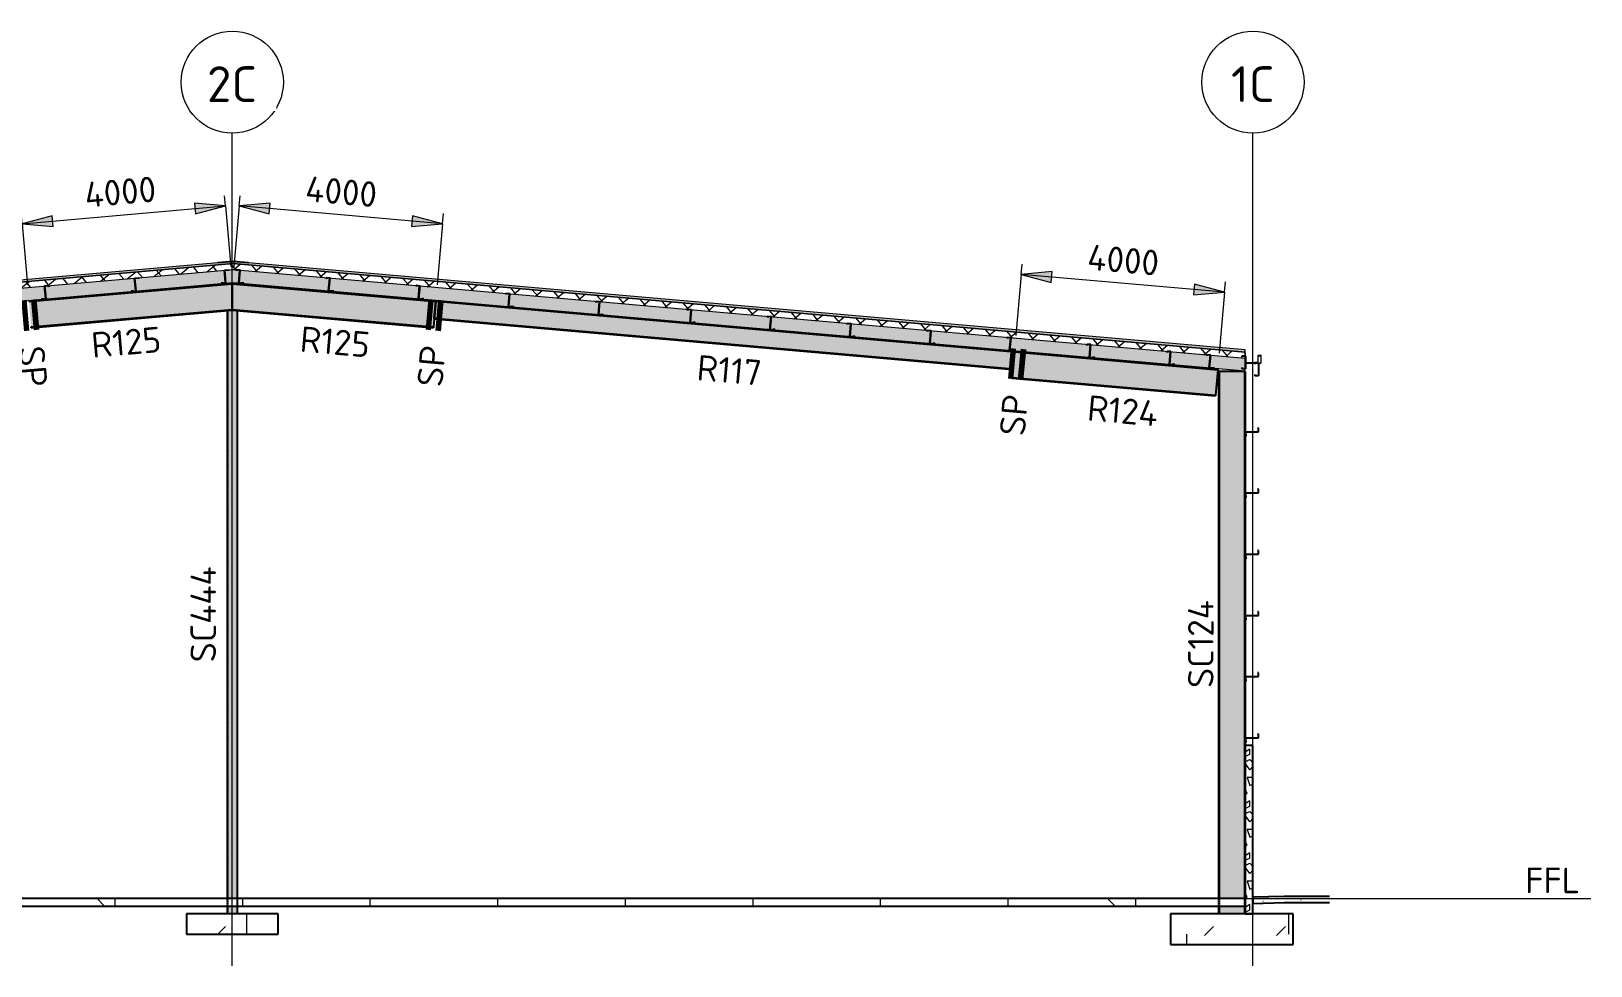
# Model space of a CAD drawing. Header units: millimetres. Extents: x 632 to 561478, y -3890 to 22200.
# Drawn here: x 234162 to 264723, y 3882 to 22200 of the extents above; entities that cross this region are included whole.
import ezdxf

# ---------------------------------------------------------------- set-up
doc = ezdxf.new("R2010")
doc.units = ezdxf.units.MM
doc.linetypes.add('Hidden Half', pattern=[3, 2, -1])
for name, color, linetype, lineweight in [('A-010-D_DIM', 211, 'Continuous', 13), ('A-010-D_DIM-200', 211, 'Continuous', 13), ('A-010-M_LINE', 90, 'Continuous', 13), ('A-200-M_WALL_EXT', 113, 'Continuous', 13), ('A-200-M_WALL_PAT', 111, 'Continuous', 13), ('A-230-H-FLOOR', 190, 'Continuous', 13), ('A-230-M_FLOOR', 192, 'Continuous', 13), ('A-270-M_ROOF', 132, 'Continuous', 13), ('S-160-M_FOUND', 171, 'Continuous', 13), ('S-160-MH_FOUND', 171, 'Hidden Half', 13), ('S-280-A_COLUMN', 171, 'Continuous', 18), ('S-280-A_STRUCT_FRAME', 2, 'Continuous', 18), ('S-280-M_COLUMN', 52, 'Continuous', 13), ('S-280-M_STRUCT_FRAME', 12, 'Continuous', 13), ('S-280-MH_COLUMN', 52, 'Hidden Half', 13), ('Z-000-T_TEXT', 131, 'Continuous', 25), ('Z-030-M_GRID', 191, 'Continuous', 13), ('Z-033_T_GRIDREF', 31, 'Continuous', 13), ('Z-230-A_LEVEL', 51, 'Continuous', 13), ('Z-230_A_LEVEL', 51, 'Continuous', 18)]:
    doc.layers.add(name, color=color, linetype=linetype, lineweight=lineweight)
doc.styles.add('ISOCPEUR_1', font='isocpeur.ttf', dxfattribs={"height": 700})
doc.styles.add('ISOCPEUR_2', font='isocpeur.ttf', dxfattribs={"height": 500})
doc.dimstyles.new('2_5___Arrow___Transparent', dxfattribs={"dimscale": 304.8, "dimtxt": 497.990588, "dimasz": 1.968504, "dimexe": 0.656168, "dimexo": 1.049869, "dimgap": 0.164042, "dimtad": 1, "dimdec": 0, "dimzin": 0, "dimdsep": 46, "dimtxsty": 'ISOCPEUR_2', "dimsah": 1, "dimcen": 0.09, "dimadec": 0, "dimazin": 0, "dimtfac": 1, "dimtdec": 4, "dimtix": 1, "dimtmove": 0, "dimatfit": 3, "dimfxl": 1, "dimtvp": 1, "dimtolj": 1, "dimtzin": 0, "dimlwd": 18, "dimlwe": 18, "dimarcsym": 2})
pattern_1 = [(45, (243305.8, 0), (-1414.214, 0), [750, -3000]), (45, (244305.8, 1000), (-1414.214, 0), [750, -3000]), (45, (245305.8, -300), (-1414.214, 0), [250, -2000]), (90, (245305.8, 500), (-500, 500), [500, -2000]), (315, (245305.8, 1000), (0, 2828.43), [500, -3000]), (0, (244305.8, 1000), (2000, 2000), [300, -1000]), (0, (241805.8, 2000), (2000, 2000), [300, -2000])]

# ---------------------------------------------------------------- blocks, each defined once
blk = doc.blocks.new('Ridge Capping - Ridge Capping-1882401-S6_501-SECTION C5')
at = {"layer": 'A-270-M_ROOF', "lineweight": 5, "transparency": 33554432}
for points in [[(4333004, 17660), (4332996, 17664), (4332697, 17690), (4332398, 17664), (4332390, 17660), (4332697, 17687)], [(4332390, 17660), (4332697, 17687), (4332390, 17660)]]:
    blk.add_hatch(color=253, dxfattribs=at).paths.add_polyline_path(points)
at = {"layer": 'A-270-M_ROOF', "color": 53, "lineweight": 5}
for p, q in [((4332390, 17660), (4332697, 17687)), ((4332398, 17664), (4332390, 17660)), ((4332390, 17660), (4332390, 17660)), ((4332697, 17690), (4332398, 17664)), ((4332398, 17664), (4332398, 17664)), ((4332996, 17664), (4332697, 17690)), ((4332697, 17690), (4332697, 17690)), ((4332697, 17687), (4333004, 17660)), ((4332697, 17687), (4332697, 17687)), ((4333004, 17660), (4332996, 17664)), ((4332996, 17664), (4332996, 17664)), ((4333004, 17660), (4333004, 17660))]:
    blk.add_line(p, q, dxfattribs=at)
blk = doc.blocks.new('Roof Gutters4 - Roof Gutters-3348027-S6_501-SECTION C5')
at = {"layer": 'A-270-M_ROOF', "lineweight": 5, "transparency": 33554432}
for points in [[(4305262, 8202), (4305262, 8205), (4305244, 8206), (4305263, 8522), (4305568, 8509), (4305585, 8502), (4305595, 8502), (4305569, 8511), (4305260, 8525), (4305241, 8203)], [(4305249, 8206), (4305268, 8521), (4305263, 8522), (4305244, 8206)]]:
    blk.add_hatch(color=253, dxfattribs=at).paths.add_polyline_path(points)
at = {"layer": 'A-270-M_ROOF', "color": 53, "lineweight": 5}
for p, q in [((4305260, 8525), (4305241, 8203)), ((4305244, 8206), (4305263, 8522)), ((4305569, 8511), (4305260, 8525)), ((4305260, 8525), (4305265, 8524)), ((4305263, 8522), (4305568, 8509)), ((4305263, 8522), (4305268, 8521)), ((4305568, 8509), (4305585, 8502)), ((4305568, 8509), (4305573, 8508)), ((4305595, 8502), (4305569, 8511)), ((4305569, 8511), (4305574, 8511)), ((4305585, 8502), (4305595, 8502)), ((4305585, 8502), (4305590, 8502)), ((4305595, 8502), (4305600, 8501)), ((4305241, 8203), (4305262, 8202)), ((4305241, 8203), (4305246, 8203)), ((4305262, 8205), (4305244, 8206)), ((4305244, 8206), (4305249, 8206)), ((4305262, 8202), (4305262, 8205)), ((4305267, 8204), (4305262, 8205)), ((4305267, 8202), (4305262, 8202))]:
    blk.add_line(p, q, dxfattribs=at)
blk = doc.blocks.new('25021-APA-ZZ-ZZ-M3-AR-000001_V3_rvt-4-S6_501-SECTION C5')
at = {"layer": 'A-270-M_ROOF', "transparency": 33554432}
for color, points in [(9, [(4352532, 15911), (4352532, 15952), (4332697, 17687), (4312861, 15952), (4312861, 15911), (4332697, 17647), (4351995, 15958)]), (253, [(4312576, 15687), (4312580, 15691), (4312556, 15704), (4312556, 15837), (4312611, 15837), (4312611, 15692), (4312861, 15692), (4312861, 15892), (4312856, 15892), (4312856, 15697), (4312616, 15697), (4312616, 15842), (4312551, 15842), (4312551, 15701)]), (253, [(4352817, 15688), (4352842, 15703), (4352842, 15844), (4352777, 15844), (4352777, 15699), (4352537, 15699), (4352537, 15894), (4352532, 15894), (4352532, 15694), (4352782, 15694), (4352782, 15839), (4352837, 15839), (4352837, 15706), (4352814, 15692)]), (9, [(4312006, 8133), (4312006, 8168), (4305263, 8522), (4305263, 8487), (4311910, 8138)]), (253, [(4312510, 8016), (4312508, 8018), (4312008, 8018), (4312006, 8016)])]:
    blk.add_hatch(color=color, dxfattribs=at).paths.add_polyline_path(points)
at = {"layer": 'A-270-M_ROOF', "lineweight": 5}
h = blk.add_hatch(dxfattribs=at)
h.set_pattern_fill('FP_14', angle=-135, style=0, pattern_type=2)
h.set_pattern_definition([(40, (4337885.2, -0.0007), (-192.8363, 229.8133), []), (130, (4337885.2, -0.0007), (-229.8133, -192.8363), [])])
h.paths.add_polyline_path([(4352532, 15791), (4352532, 15911), (4332697, 17647), (4312861, 15911), (4312861, 15791), (4332697, 17526), (4351995, 15838)])
at = {"layer": 'A-270-M_ROOF', "lineweight": 5, "transparency": 33554432}
for color, points in [(254, [(4312861, 15540), (4332697, 17275), (4352532, 15540), (4352532, 15791), (4332697, 17526), (4312861, 15791), (4312861, 15690)]), (8, [(4312006, 8033), (4312006, 8133), (4305263, 8487), (4305263, 8386), (4311910, 8038)]), (8, [(4312006, 7883), (4312006, 8033), (4305263, 8386), (4305263, 8236), (4311910, 7888)]), (8, [(4312006, 7883), (4312007, 7892), (4312006, 8168)]), (253, [(4312008, 8018), (4312009, 8021), (4312008, 8118)])]:
    blk.add_hatch(color=color, dxfattribs=at).paths.add_polyline_path(points)
at = {"layer": 'A-270-M_ROOF', "color": 53, "lineweight": 5}
for p, q in [((4332697, 17687), (4312861, 15952)), ((4332697, 17647), (4312861, 15911)), ((4312861, 15911), (4332697, 17647)), ((4312861, 15791), (4332697, 17526)), ((4352532, 15952), (4332697, 17687)), ((4332697, 17687), (4332697, 17687)), ((4352532, 15911), (4332697, 17647)), ((4332697, 17647), (4332697, 17647)), ((4332697, 17647), (4352532, 15911)), ((4332697, 17647), (4332697, 17647)), ((4332697, 17526), (4352532, 15791)), ((4312861, 15540), (4332697, 17275)), ((4332697, 17275), (4352532, 15540)), ((4332697, 17275), (4332697, 17275)), ((4312861, 15892), (4312856, 15892)), ((4312856, 15892), (4312856, 15697)), ((4312856, 15892), (4312857, 15892)), ((4312861, 15952), (4312861, 15911)), ((4312862, 15952), (4312861, 15952)), ((4312861, 15911), (4312861, 15540)), ((4312862, 15911), (4312861, 15911)), ((4312861, 15911), (4312862, 15911)), ((4312861, 15692), (4312861, 15892)), ((4312861, 15892), (4312862, 15892)), ((4352532, 15911), (4352532, 15952)), ((4352532, 15540), (4352532, 15911)), ((4352537, 15894), (4352532, 15894)), ((4352532, 15894), (4352532, 15694)), ((4352537, 15699), (4352537, 15894)), ((4312551, 15842), (4312551, 15701)), ((4312616, 15842), (4312551, 15842)), ((4312551, 15842), (4312552, 15842)), ((4312551, 15701), (4312576, 15687)), ((4312552, 15701), (4312551, 15701)), ((4312556, 15704), (4312556, 15837)), ((4312556, 15837), (4312611, 15837)), ((4312556, 15837), (4312557, 15837)), ((4312580, 15691), (4312556, 15704)), ((4312556, 15704), (4312557, 15704)), ((4312576, 15687), (4312580, 15691)), ((4312576, 15687), (4312577, 15687)), ((4312580, 15691), (4312580, 15691)), ((4312611, 15837), (4312611, 15692)), ((4312611, 15837), (4312612, 15837)), ((4312611, 15692), (4312861, 15692)), ((4312611, 15692), (4312612, 15692)), ((4312616, 15697), (4312616, 15842)), ((4312616, 15842), (4312617, 15842)), ((4312856, 15697), (4312616, 15697)), ((4312616, 15697), (4312617, 15697)), ((4312856, 15697), (4312857, 15697)), ((4312861, 15692), (4312862, 15692)), ((4352532, 15694), (4352782, 15694)), ((4352777, 15699), (4352537, 15699)), ((4352842, 15844), (4352777, 15844)), ((4352777, 15844), (4352777, 15699)), ((4352782, 15694), (4352782, 15839)), ((4352782, 15839), (4352837, 15839)), ((4352837, 15706), (4352814, 15692)), ((4352814, 15692), (4352817, 15688)), ((4352817, 15688), (4352842, 15703)), ((4352837, 15839), (4352837, 15706)), ((4352842, 15703), (4352842, 15844)), ((4312861, 15540), (4312862, 15540)), ((4305587, 8505), (4305263, 8522)), ((4305263, 8522), (4305263, 8236)), ((4305268, 8521), (4305263, 8522)), ((4305263, 8487), (4312006, 8133)), ((4305263, 8386), (4312006, 8033)), ((4312006, 8168), (4305587, 8505)), ((4305263, 8236), (4312006, 7883)), ((4305263, 8236), (4305268, 8236)), ((4312006, 7883), (4312006, 8168)), ((4312006, 8168), (4312007, 8168)), ((4312008, 8118), (4312006, 8118)), ((4312006, 8118), (4312006, 8016)), ((4312007, 8118), (4312006, 8118)), ((4312006, 8016), (4312510, 8016)), ((4312007, 8016), (4312006, 8016)), ((4312008, 8018), (4312008, 8118)), ((4312009, 8118), (4312008, 8118)), ((4312508, 8018), (4312008, 8018)), ((4312009, 8018), (4312008, 8018)), ((4312510, 8118), (4312508, 8118)), ((4312508, 8118), (4312508, 8018)), ((4312509, 8118), (4312508, 8118)), ((4312509, 8018), (4312508, 8018)), ((4312510, 8016), (4312510, 8118)), ((4312510, 8118), (4312511, 8118)), ((4312511, 8016), (4312510, 8016)), ((4312007, 7883), (4312006, 7883))]:
    blk.add_line(p, q, dxfattribs=at)
for name in ['Ridge Capping - Ridge Capping-1882401-S6_501-SECTION C5', 'Roof Gutters4 - Roof Gutters-3348027-S6_501-SECTION C5']:
    blk.add_blockref(name, (0, 0), dxfattribs=at)
blk = doc.blocks.new('NRP_Framing-Steel-Purlin C - P946 - EC250-24-4133020-S6_501-SECTION C5')
at = {"layer": 'S-280-M_STRUCT_FRAME', "color": 1, "lineweight": 25}
for p, q in [((4352465, 15832), (4352465, 15808)), ((4352538, 15832), (4352465, 15832)), ((4352465, 15606), (4352465, 15582)), ((4352485, 15710), (4352484, 15710)), ((4352538, 15832), (4352538, 15582)), ((4352538, 15582), (4352465, 15582))]:
    blk.add_line(p, q, dxfattribs=at)
blk = doc.blocks.new('NRP_Framing-Steel-Purlin Z - P915 - EZ250-19-4046629-S6_501-SECTION C5')
at = {"layer": 'S-280-M_STRUCT_FRAME', "color": 92, "lineweight": 25}
for p, q in [((4341609, 16747), (4341608, 16726)), ((4341609, 16747), (4341608, 16726)), ((4341680, 16741), (4341609, 16747)), ((4341680, 16741), (4341609, 16747)), ((4341658, 16492), (4341680, 16741)), ((4341658, 16492), (4341680, 16741)), ((4341662, 16617), (4341661, 16617)), ((4341736, 16506), (4341734, 16485)), ((4341736, 16506), (4341734, 16485)), ((4341734, 16485), (4341658, 16492)), ((4341734, 16485), (4341658, 16492))]:
    blk.add_line(p, q, dxfattribs=at)
blk = doc.blocks.new('NRP_Framing-Steel-Purlin Z - P915 - EZ250-19-V35-S6_501-SECTION C5')
at = {"layer": 'S-280-M_STRUCT_FRAME', "color": 92, "lineweight": 25}
for p, q in [((4341602, 16748), (4341600, 16727)), ((4341602, 16748), (4341600, 16727)), ((4341609, 16747), (4341602, 16748)), ((4341609, 16747), (4341602, 16748)), ((4341651, 16492), (4341673, 16741)), ((4341651, 16492), (4341673, 16741)), ((4341662, 16617), (4341661, 16617)), ((4341729, 16507), (4341727, 16486)), ((4341729, 16507), (4341727, 16486)), ((4341658, 16492), (4341651, 16492)), ((4341658, 16492), (4341651, 16492))]:
    blk.add_line(p, q, dxfattribs=at)
blk = doc.blocks.new('NRP_Framing-Steel-Purlin Z - P914 - EZ250-15-4047701-S6_501-SECTION C5')
at = {"layer": 'S-280-M_STRUCT_FRAME', "color": 150, "lineweight": 25}
for p, q in [((4332529, 17515), (4332600, 17521)), ((4332529, 17515), (4332600, 17521)), ((4332551, 17266), (4332529, 17515)), ((4332551, 17266), (4332529, 17515)), ((4332600, 17521), (4332602, 17501)), ((4332600, 17521), (4332602, 17501)), ((4332474, 17278), (4332475, 17259)), ((4332474, 17278), (4332475, 17259)), ((4332475, 17259), (4332551, 17266)), ((4332475, 17259), (4332551, 17266)), ((4332547, 17391), (4332548, 17391))]:
    blk.add_line(p, q, dxfattribs=at)
blk = doc.blocks.new('NRP_Framing-Steel-Purlin Z - P914 - EZ250-15-V36-S6_501-SECTION C5')
at = {"layer": 'S-280-M_STRUCT_FRAME', "color": 150, "lineweight": 25}
for p, q in [((4332558, 17266), (4332536, 17515)), ((4332558, 17266), (4332536, 17515)), ((4332600, 17521), (4332607, 17521)), ((4332600, 17521), (4332607, 17521)), ((4332607, 17521), (4332609, 17501)), ((4332607, 17521), (4332609, 17501)), ((4332481, 17279), (4332482, 17260)), ((4332481, 17279), (4332482, 17260)), ((4332547, 17391), (4332548, 17391)), ((4332551, 17266), (4332558, 17266)), ((4332551, 17266), (4332558, 17266))]:
    blk.add_line(p, q, dxfattribs=at)
blk = doc.blocks.new('NRP_Framing-Steel-Purlin Z - P914 - EZ250-15-4047702-S6_501-SECTION C5')
at = {"layer": 'S-280-M_STRUCT_FRAME', "color": 150, "lineweight": 25}
for p, q in [((4332765, 17521), (4332763, 17501)), ((4332765, 17521), (4332763, 17501)), ((4332835, 17515), (4332765, 17521)), ((4332835, 17515), (4332765, 17521)), ((4332814, 17266), (4332835, 17515)), ((4332814, 17266), (4332835, 17515)), ((4332889, 17259), (4332814, 17266)), ((4332889, 17259), (4332814, 17266)), ((4332817, 17391), (4332816, 17391)), ((4332891, 17278), (4332889, 17259)), ((4332891, 17278), (4332889, 17259))]:
    blk.add_line(p, q, dxfattribs=at)
blk = doc.blocks.new('NRP_Framing-Steel-Purlin Z - P914 - EZ250-15-V37-S6_501-SECTION C5')
at = {"layer": 'S-280-M_STRUCT_FRAME', "color": 150, "lineweight": 25}
for p, q in [((4332758, 17521), (4332756, 17501)), ((4332758, 17521), (4332756, 17501)), ((4332765, 17521), (4332758, 17521)), ((4332765, 17521), (4332758, 17521)), ((4332807, 17266), (4332828, 17515)), ((4332807, 17266), (4332828, 17515)), ((4332814, 17266), (4332807, 17266)), ((4332814, 17266), (4332807, 17266)), ((4332817, 17391), (4332816, 17391)), ((4332884, 17279), (4332882, 17260)), ((4332884, 17279), (4332882, 17260))]:
    blk.add_line(p, q, dxfattribs=at)
blk = doc.blocks.new('NRP_Framing-Steel-Purlin Z - P914 - EZ250-15-V38-S6_501-SECTION C5')
at = {"layer": 'S-280-M_STRUCT_FRAME', "color": 150, "lineweight": 25}
for p, q in [((4334527, 17367), (4334525, 17347)), ((4334527, 17367), (4334525, 17347)), ((4334598, 17360), (4334527, 17367)), ((4334598, 17360), (4334527, 17367)), ((4334576, 17111), (4334598, 17360)), ((4334576, 17111), (4334598, 17360)), ((4334579, 17237), (4334579, 17237)), ((4334653, 17124), (4334652, 17105)), ((4334653, 17124), (4334652, 17105)), ((4334652, 17105), (4334576, 17111)), ((4334652, 17105), (4334576, 17111))]:
    blk.add_line(p, q, dxfattribs=at)
blk = doc.blocks.new('NRP_Framing-Steel-Purlin Z - P914 - EZ250-15-V39-S6_501-SECTION C5')
at = {"layer": 'S-280-M_STRUCT_FRAME', "color": 150, "lineweight": 25}
for p, q in [((4334520, 17367), (4334518, 17347)), ((4334520, 17367), (4334518, 17347)), ((4334527, 17367), (4334520, 17367)), ((4334527, 17367), (4334520, 17367)), ((4334569, 17112), (4334591, 17361)), ((4334569, 17112), (4334591, 17361)), ((4334579, 17237), (4334579, 17237)), ((4334646, 17125), (4334644, 17105)), ((4334646, 17125), (4334644, 17105)), ((4334576, 17111), (4334569, 17112)), ((4334576, 17111), (4334569, 17112))]:
    blk.add_line(p, q, dxfattribs=at)
blk = doc.blocks.new('NRP_Framing-Steel-Purlin Z - G914 - EZ250-15-4100837-S6_501-SECTION C5')
at = {"layer": 'S-280-M_STRUCT_FRAME', "color": 150, "lineweight": 25}
for p, q in [((4352542, 8274), (4352542, 8350)), ((4352542, 8350), (4352792, 8350)), ((4352542, 8274), (4352542, 8350)), ((4352542, 8350), (4352792, 8350)), ((4352562, 8274), (4352542, 8274)), ((4352562, 8274), (4352542, 8274)), ((4352792, 8421), (4352772, 8421)), ((4352792, 8421), (4352772, 8421)), ((4352792, 8350), (4352792, 8421)), ((4352792, 8350), (4352792, 8421))]:
    blk.add_line(p, q, dxfattribs=at)
blk = doc.blocks.new('NRP_Framing-Steel-Purlin C - G946 - EC250-24-4099654-S6_501-SECTION C5')
at = {"layer": 'S-280-M_STRUCT_FRAME', "color": 1, "lineweight": 25}
for p, q in [((4352793, 15697), (4352720, 15697)), ((4352720, 15697), (4352720, 15673)), ((4352793, 15697), (4352793, 15447)), ((4352720, 15471), (4352720, 15447)), ((4352793, 15447), (4352720, 15447))]:
    blk.add_line(p, q, dxfattribs=at)
blk = doc.blocks.new('NRP_Column-Steel-SHS - SC444 - 200x200x6_0SHS-3967239-S6_501-SECTION C5')
at = {"layer": 'S-280-MH_COLUMN', "lineweight": 25}
for p, q in [((4332589, 16723), (4332589, 5200)), ((4332777, 16723), (4332777, 5200)), ((4332589, 5200), (4332589, 5050)), ((4332777, 5200), (4332777, 5050)), ((4332589, 5050), (4332589, 4900)), ((4332777, 5050), (4332777, 4900))]:
    blk.add_line(p, q, dxfattribs=at)
blk = doc.blocks.new('NRP_Foundation-Pad Footing Fibre _v2_ - PF4 -1800 x 1800 x 400d-3893011-S6_501-SECTION C5')
at = {"layer": 'S-160-M_FOUND'}
h = blk.add_hatch(dxfattribs=at)
h.set_pattern_fill('FP_16', color=256, style=0, pattern_type=2)
h.set_pattern_definition([(45, (4337885.2, 0), (-1414.21, 0), [750, -3000]), (45, (4338885.2, 1000), (-1414.21, 0), [750, -3000]), (45, (4339885.2, -300), (-1414.21, 0), [250, -2000]), (90, (4339885.2, 500), (-500, 500), [500, -2000]), (315, (4339885.2, 1000), (0, 2828.43), [500, -3000]), (0, (4338885.2, 1000), (2000, 2000), [300, -1000]), (0, (4336385.2, 2000), (2000, 2000), [300, -2000])])
h.paths.add_polyline_path([(4333582, 4900), (4331782, 4900), (4331782, 4500), (4333582, 4500)])
at = {"layer": 'S-160-M_FOUND', "lineweight": 25}
for p, q in [((4333582, 4900), (4331782, 4900)), ((4331782, 4900), (4331782, 4500)), ((4333582, 4500), (4333582, 4900)), ((4331782, 4500), (4333582, 4500))]:
    blk.add_line(p, q, dxfattribs=at)
blk = doc.blocks.new('Grid - NRP_Grid-Head-320187-S6_501-SECTION C5')
at = {"layer": 'Z-033_T_GRIDREF'}
blk.add_circle((4352682, 21200), 1000, dxfattribs=at)
blk = doc.blocks.new('DIMBLOCK13-S6_501-SECTION C5')
at = {"layer": 'A-010-D_DIM-200', "lineweight": 18}
for points in [[(253560, 17434), (254149, 17277), (254167, 17487)], [(257545, 17086), (256957, 17243), (256938, 17033)]]:
    blk.add_hatch(color=256, dxfattribs=at).paths.add_polyline_path(points)
for p, q in [((253560, 17434), (253456, 16238)), ((253560, 17434), (253578, 17633)), ((254167, 17487), (253560, 17434)), ((257545, 17086), (253560, 17434)), ((253560, 17434), (254149, 17277)), ((254149, 17277), (254167, 17487)), ((256957, 17243), (256938, 17033)), ((257545, 17086), (256957, 17243)), ((257545, 17086), (257563, 17285)), ((256938, 17033), (257545, 17086)), ((257545, 17086), (257440, 15889))]:
    blk.add_line(p, q, dxfattribs=at)
at = {"layer": 'A-010-D_DIM-200', "color": 0, "lineweight": 18, "insert": (254884, 18024), "char_height": 500, "width": 1758.29, "attachment_point": 1, "rotation": 355, "line_spacing_factor": 1.149209, "style": 'ISOCPEUR_2'}
blk.add_mtext('4000', dxfattribs=at)
blk = doc.blocks.new('DIMBLOCK15-S6_501-SECTION C5')
at = {"layer": 'A-010-D_DIM-200', "lineweight": 18}
for points in [[(237969, 18775), (237363, 18828), (237381, 18617)], [(233985, 18426), (234592, 18373), (234573, 18584)]]:
    blk.add_hatch(color=256, dxfattribs=at).paths.add_polyline_path(points)
for p, q in [((237969, 18775), (237952, 18974)), ((233985, 18426), (237969, 18775)), ((237969, 18775), (237363, 18828)), ((237363, 18828), (237381, 18617)), ((237381, 18617), (237969, 18775)), ((237969, 18775), (238074, 17579)), ((233985, 18426), (233967, 18626)), ((234573, 18584), (233985, 18426)), ((233985, 18426), (234592, 18373)), ((233985, 18426), (234089, 17230)), ((234592, 18373), (234573, 18584))]:
    blk.add_line(p, q, dxfattribs=at)
at = {"layer": 'A-010-D_DIM-200', "color": 0, "lineweight": 18, "insert": (235186, 19237), "char_height": 500, "width": 1758.29, "attachment_point": 1, "rotation": 5, "line_spacing_factor": 1.149209, "style": 'ISOCPEUR_2'}
blk.add_mtext('4000', dxfattribs=at)
blk = doc.blocks.new('DIMBLOCK16-S6_501-SECTION C5')
at = {"layer": 'A-010-D_DIM-200', "lineweight": 18}
for points in [[(238236, 18775), (238825, 18617), (238843, 18828)], [(242221, 18426), (241633, 18584), (241614, 18373)]]:
    blk.add_hatch(color=256, dxfattribs=at).paths.add_polyline_path(points)
for p, q in [((238236, 18775), (238254, 18974)), ((238236, 18775), (238132, 17579)), ((238843, 18828), (238236, 18775)), ((242221, 18426), (238236, 18775)), ((238236, 18775), (238825, 18617)), ((238825, 18617), (238843, 18828)), ((241633, 18584), (241614, 18373)), ((241614, 18373), (242221, 18426)), ((242221, 18426), (241633, 18584)), ((242221, 18426), (242116, 17230)), ((242221, 18426), (242238, 18626))]:
    blk.add_line(p, q, dxfattribs=at)
at = {"layer": 'A-010-D_DIM-200', "color": 0, "lineweight": 18, "insert": (239560, 19365), "char_height": 500, "width": 1758.29, "attachment_point": 1, "rotation": 355, "line_spacing_factor": 1.149209, "style": 'ISOCPEUR_2'}
blk.add_mtext('4000', dxfattribs=at)
blk = doc.blocks.new('NRP_Splice _v3_ - NRP_Splice-3209833-S6_501-SECTION C5')
at = {"layer": 'Z-000-T_TEXT', "lineweight": 70}
for p, q in [((4317182, 15965), (4317234, 15368)), ((4317182, 15965), (4317234, 15368)), ((4317381, 15983), (4317433, 15385)), ((4317433, 15385), (4317381, 15983))]:
    blk.add_line(p, q, dxfattribs=at)
blk = doc.blocks.new('NRP_Splice _v3_ - NRP_Splice-3927024-S6_501-SECTION C5')
at = {"layer": 'Z-000-T_TEXT', "lineweight": 70}
for p, q in [((4347983, 15983), (4347931, 15385)), ((4347983, 15983), (4347931, 15385)), ((4348183, 15965), (4348130, 15368)), ((4348130, 15368), (4348183, 15965))]:
    blk.add_line(p, q, dxfattribs=at)

msp = doc.modelspace()

# ---------------------------------------------------------------- hatches: boundary and pattern name
at = {"layer": 'A-200-M_WALL_PAT'}
h = msp.add_hatch(dxfattribs=at)
h.set_pattern_fill('FP_15', color=250, angle=116.56505, style=0, pattern_type=2)
h.set_pattern_definition([(296.565, (243559.8, 152.4), (5e-05, 1016), [113.59, -2158.253]), (33.69, (243610.6, 50.8), (7e-05, 1016), [183.16, -3480.08]), (33.69, (244626.6, 50.8), (7e-05, 1016), [183.16, -3480.08]), (33.69, (245642.6, 50.8), (7e-05, 1016), [183.16, -3480.08]), (116.565, (243763, 152.4), (5e-05, 1016), [113.59, -2158.253]), (213.69, (243712.2, 254), (7e-05, 1016), [183.16, -3480.08]), (213.69, (244728.2, 254), (7e-05, 1016), [183.16, -3480.08]), (213.69, (245744.2, 254), (7e-05, 1016), [183.16, -3480.08]), (26.565, (243966.2, 152.4), (5e-05, 1016), [227.19, -2044.66]), (26.565, (244982.2, 152.4), (5e-05, 1016), [227.19, -2044.66]), (270, (244169.4, 254), (1016, 0.0009), [101.6, -914.4]), (225, (244169.4, 152.4), (-0.002, 1016), [143.684, -1293.157]), (135, (244067.8, 50.8), (-0.0009, 1016), [143.684, -1293.157]), (288.435, (243763, 457.2), (-0.002, 1015.9997), [160.644, -3052.23]), (18.435, (243813.8, 304.8), (-0.002, 1016), [160.64, -3052.23]), (18.435, (244829.8, 304.8), (-0.002, 1016), [160.64, -3052.23]), (18.435, (245845.8, 304.8), (-0.002, 1016), [160.64, -3052.23]), (135, (243966.2, 355.6), (-0.0009, 1016), [143.684, -1293.157]), (180, (243864.6, 457.2), (0.0009, -1016), [101.6, -914.4]), (251.565, (243509, 711.2), (0.0004, 1015.9997), [160.644, -3052.23]), (315, (243458.2, 558.8), (-0.0009, 1016), [143.684, -1293.157]), (71.565, (243559.8, 457.2), (0.0004, 1015.9997), [160.644, -3052.23]), (135, (243610.6, 609.6), (-0.0009, 1016), [143.684, -1293.157]), (225, (243915.4, 711.2), (-0.002, 1016), [143.684, -1293.157]), (123.69, (243813.8, 609.6), (7e-05, 1016), [183.16, -3480.08]), (123.69, (244829.8, 609.6), (7e-05, 1016), [183.16, -3480.08]), (26.565, (243712.2, 762), (5e-05, 1016), [113.59, -2158.25]), (26.565, (244728.2, 762), (5e-05, 1016), [113.59, -2158.25]), (315, (243813.8, 812.8), (-0.0009, 1016), [143.684, -1293.157]), (213.69, (244271, 965.2), (7e-05, 1016), [183.16, -3480.08]), (213.69, (245287, 965.2), (7e-05, 1016), [183.16, -3480.08]), (213.69, (246303, 965.2), (7e-05, 1016), [183.16, -3480.08]), (296.565, (244118.6, 863.6), (5e-05, 1016), [113.59, -2158.253]), (45, (244169.4, 762), (-0.0009, 1016), [143.684, -1293.157]), (90, (244271, 863.6), (-1016, -0.0009), [101.6, -914.4]), (213.69, (243813.8, 1016), (7e-05, 1016), [183.16, -3480.08]), (213.69, (244829.8, 1016), (7e-05, 1016), [183.16, -3480.08]), (213.69, (245845.8, 1016), (7e-05, 1016), [183.16, -3480.08]), (315, (243661.4, 914.4), (-0.0009, 1016), [71.84, -1365]), (26.565, (243712.2, 863.6), (5e-05, 1016), [113.59, -2158.25]), (26.565, (244728.2, 863.6), (5e-05, 1016), [113.59, -2158.25]), (90, (243813.8, 914.4), (-1016, -0.0009), [101.6, -914.4]), (333.435, (243407.4, 965.2), (-0.002, 1016), [113.59, -2158.25]), (333.435, (244423.4, 965.2), (-0.002, 1016), [113.59, -2158.25]), (243.435, (243509, 914.4), (-0.002, 1016), [113.59, -2158.253]), (161.565, (243458.2, 812.8), (0.0004, 1016), [160.64, -3052.23]), (161.565, (244474.2, 812.8), (0.0004, 1016), [160.64, -3052.23]), (161.565, (245490.2, 812.8), (0.0004, 1016), [160.64, -3052.23]), (45, (243305.8, 863.6), (-0.0009, 1016), [143.684, -1293.157]), (26.565, (243356.6, -5e-06), (5e-05, 1016), [113.59, -2158.25]), (26.565, (244372.6, -6e-05), (5e-05, 1016), [113.59, -2158.25]), (116.565, (243458.2, 50.8), (5e-05, 1016), [113.59, -2158.253]), (206.565, (243407.4, 152.4), (5e-05, 1016), [113.59, -2158.25]), (206.565, (244423.4, 152.4), (5e-05, 1016), [113.59, -2158.25]), (296.565, (243305.8, 101.6), (5e-05, 1016), [113.59, -2158.253]), (14.036, (244067.8, 457.2), (0.003, 1016), [209.45, -3979.62]), (14.036, (245083.8, 457.2), (0.003, 1016), [209.45, -3979.62]), (14.036, (246099.8, 457.2), (0.003, 1016), [209.45, -3979.62]), (14.036, (247115.8, 457.2), (0.003, 1016), [209.45, -3979.62]), (135, (244271, 508), (-0.0009, 1016), [143.684, -1293.157]), (198.435, (244169.4, 609.6), (-0.002, 1016), [160.64, -3052.23]), (198.435, (245185.4, 609.6), (-0.002, 1016), [160.64, -3052.23]), (198.435, (246201.4, 609.6), (-0.002, 1016), [160.64, -3052.23]), (296.565, (244017, 558.8), (5e-05, 1016), [113.59, -2158.253]), (333.435, (243356.6, 304.8), (-0.002, 1016), [113.59, -2158.25]), (333.435, (244372.6, 304.8), (-0.002, 1016), [113.59, -2158.25]), (45, (243458.2, 254), (-0.0009, 1016), [71.84, -1365]), (116.565, (243509, 304.8), (5e-05, 1016), [113.59, -2158.253]), (225, (243458.2, 406.4), (-0.002, 1016), [143.684, -1293.157])])
h.paths.add_polyline_path([(257952.9, 4900), (258102.9, 4900), (258102.9, 8200), (257952.9, 8200), (257952.9, 6899.1)])
at = {"layer": 'A-230-H-FLOOR'}
h = msp.add_hatch(dxfattribs=at)
h.set_pattern_fill('FP_16', color=256, style=0, pattern_type=2)
h.set_pattern_definition(pattern_1)
h.paths.add_polyline_path([(257952.9, 5050), (257952.9, 5200), (218052.9, 5200), (218052.9, 5050), (253342.2, 5050)])
h = msp.add_hatch(dxfattribs=at)
h.set_pattern_fill('FP_17', color=256, style=0, pattern_type=2)
h.set_pattern_definition([(50, (243305.8, 0), (728.737, -63.756), [76.2, -838.2]), (355, (243305.8, 0), (-140.97, 764.228), [60.96, -670.56]), (100.451, (243366.5, -5.3), (587.77, 700.467), [64.76, -712.36]), (46.184, (243305.8, 203.2), (1084.316, -168.17), [114.3, -1257.3]), (96.636, (243396.2, 189.2), (949.61, 989.71), [97.14, -1068.54]), (351.184, (243305.8, 203.2), (949.62, 989.7), [91.44, -1005.84]), (21, (243407.4, 152.4), (606.458, -409.06), [76.2, -838.2]), (326, (243407.4, 152.4), (247.208, 736.753), [60.96, -670.56]), (71.451, (243457.94, 118.3), (853.668, 327.685), [64.76, -712.36]), (37.5, (243305.8, 0), (12.3547, 338.22), [6.706, -655.726, 6.706, -674.014, -673.1]), (37.5, (243305.8, 0), (12.3547, 338.22), [-1343.152, 6.706, -666.394]), (7.5, (243305.8, 0), (267.279, 400.722), [6.706, -381.406, 6.706, -640.486, -256.54]), (7.5, (243305.8, 0), (267.279, 400.722), [-1035.304, 6.706, -249.834]), (327.5, (243079.24, 0), (542.3633, -22.9153), [6.706, -247.294, 6.706, -785.774, -1051.56]), (327.5, (243079.24, 0), (542.3633, -22.9153), [-1046.48, 6.706, -1044.854]), (317.5, (242977.64, 0), (592.517, 101.707), [6.706, -323.494, 6.706, -519.582, -746.76]), (317.5, (242977.64, 0), (592.517, 101.707), [-856.488, 6.706, -740.054])])
h.paths.add_polyline_path([(258102.9, 5105.2), (258712.8, 5120), (259605.1, 5120), (259605.1, 5240), (258712.8, 5240), (258102.9, 5225.2), (258102.9, 5120)])
at = {"layer": 'S-160-M_FOUND'}
h = msp.add_hatch(dxfattribs=at)
h.set_pattern_fill('FP_16', color=256, style=0, pattern_type=2)
h.set_pattern_definition(pattern_1)
h.paths.add_polyline_path([(258888.8, 4900), (256488.8, 4900), (256488.8, 4300), (258888.8, 4300)])
at = {"layer": 'S-280-M_COLUMN', "lineweight": 5}
h = msp.add_hatch(color=256, dxfattribs=at)
h.paths.add_polyline_path([(238008.1, 4900), (238018.4, 4900), (238018.4, 5050), (238003.4, 5050), (238005.4, 4900)])
h.paths.add_polyline_path([(238008, 5200), (238018.4, 5200), (238018.4, 16723.2), (238003.4, 16723.2), (238005.4, 5200)])
h = msp.add_hatch(color=256, dxfattribs=at)
h.paths.add_polyline_path([(238188.4, 4900), (238188.4, 5050), (238018.4, 5050), (238018.4, 4900)])
h.paths.add_polyline_path([(238018.4, 5200), (238188.4, 5200), (238188.4, 16723.2), (238018.4, 16723.2), (238018.4, 6899.1)])
h = msp.add_hatch(color=256, dxfattribs=at)
h.paths.add_polyline_path([(238202.3, 4900), (238203.4, 4900), (238201.3, 5050), (238188.4, 5050), (238188.4, 4900), (238202.1, 4900)])
h.paths.add_polyline_path([(238202.3, 5200), (238203.4, 5200), (238201.4, 16723.2), (238188.4, 16723.2), (238188.7, 5200), (238202.1, 5200)])
h = msp.add_hatch(color=256, dxfattribs=at)
h.paths.add_polyline_path([(257437.9, 4900), (257437.9, 5050), (257424.7, 5050), (257424.7, 4900)])
h.paths.add_polyline_path([(257424.7, 5200), (257437.9, 5200), (257437.9, 15532.3), (257424.7, 15532.3), (257424.7, 6899.1)])
h = msp.add_hatch(color=256, dxfattribs=at)
h.paths.add_polyline_path([(257438.2, 4900), (257451.9, 4900), (257451.9, 5050), (257437.9, 5050), (257437.9, 4900)])
h.paths.add_polyline_path([(257442.2, 5200), (257451.9, 5200), (257451.9, 15532.3), (257437.9, 15532.3), (257439.8, 5200), (257440.4, 5200)])
h = msp.add_hatch(color=256, dxfattribs=at)
h.paths.add_polyline_path([(257925.7, 4900), (257925.7, 5050), (257451.9, 5050), (257451.9, 4900)])
h.paths.add_polyline_path([(257451.9, 5200), (257925.7, 5200), (257925.7, 15532.3), (257451.9, 15532.3), (257451.9, 6899.1)])
h = msp.add_hatch(color=256, dxfattribs=at)
h.paths.add_polyline_path([(257939.7, 4900), (257937.7, 5050), (257925.7, 5050), (257925.7, 4900), (257938.6, 4900)])
h.paths.add_polyline_path([(257935.1, 5200), (257939.7, 5200), (257937.4, 15532.3), (257925.7, 15532.3), (257926, 5200), (257933.7, 5200)])
h = msp.add_hatch(color=256, dxfattribs=at)
h.paths.add_polyline_path([(257952.9, 4900), (257952.9, 5050), (257939.7, 5050), (257939.7, 4900)])
h.paths.add_polyline_path([(257939.7, 5200), (257952.9, 5200), (257952.9, 15532.3), (257939.7, 15532.3), (257939.7, 6899.1)])
at = {"layer": 'S-280-M_STRUCT_FRAME', "lineweight": 5}
for points in [[(234118.1, 16902.7), (238102.9, 17251.3), (238102.9, 17267), (234116.7, 16918.3)], [(234161.8, 16402.8), (238102.9, 16747.6), (238102.9, 17251.3), (234118.1, 16902.7), (234147.4, 16567.4)], [(242087.6, 16902.7), (242089, 16918.3), (238102.9, 17267), (238102.9, 17251.3), (240816.4, 17013.9)], [(242043.9, 16402.8), (242087.6, 16902.7), (238102.9, 17251.3), (238102.9, 16747.6), (240816.4, 16510.2)], [(253398.1, 15583.4), (253427.1, 15914.8), (242088.4, 16906.8), (242059.4, 16575.4), (253383.6, 15584.7)], [(253427.1, 15914.8), (253427.3, 15926.3), (242089.4, 16918.2), (242089, 16906.7), (253342.2, 15922.2)], [(234163.2, 16387.3), (238102.9, 16732), (238102.9, 16747.6), (234161.8, 16402.8)], [(242042.5, 16387.3), (242043.9, 16402.8), (238102.9, 16747.6), (238102.9, 16732), (240816.4, 16494.6)], [(253397.1, 15572), (253398.1, 15583.4), (242059.4, 16575.4), (242058.4, 16564), (253342.2, 15576.8)], [(257370.4, 15064.3), (257414.1, 15564.2), (253427.3, 15913), (253383.6, 15413.1), (256473.7, 15142.8)], [(257414.1, 15564.2), (257415.2, 15577.4), (253428.5, 15926.2), (253427.3, 15913), (256473.7, 15646.5)], [(257369.2, 15051.2), (257370.4, 15064.3), (253383.6, 15413.1), (253382.4, 15400), (256473.7, 15129.5)]]:
    msp.add_hatch(color=256, dxfattribs=at).paths.add_polyline_path(points)

# ---------------------------------------------------------------- linework, layer by layer
at = {"layer": 'A-010-M_LINE', "lineweight": 25}
for p, q in [((238102.9, 17249.9), (238102, 17259.8)), ((238102.8, 17249.9), (238103.7, 17259.8)), ((242087.6, 16901.3), (242088.5, 16911.2)), ((253427, 15909.2), (253427.8, 15919.2)), ((257411.7, 15560.6), (257412.6, 15570.5))]:
    msp.add_line(p, q, dxfattribs=at)
at = {"layer": 'A-200-M_WALL_EXT', "lineweight": 25}
for p, q in [((257952.9, 8200), (257952.9, 4900)), ((258102.9, 8200), (257952.9, 8200)), ((258102.9, 4900), (258102.9, 8200)), ((257952.9, 4900), (258102.9, 4900))]:
    msp.add_line(p, q, dxfattribs=at)
at = {"layer": 'A-230-M_FLOOR', "lineweight": 25}
for p, q in [((257952.9, 5200), (218052.9, 5200)), ((257952.9, 5050), (257952.9, 5200)), ((258712.8, 5240), (258102.9, 5225.2)), ((258102.9, 5225.2), (258102.9, 5105.2)), ((259605.1, 5240), (258712.8, 5240)), ((218052.9, 5050), (257952.9, 5050)), ((258102.9, 5105.2), (258712.8, 5120)), ((258712.8, 5120), (259605.1, 5120))]:
    msp.add_line(p, q, dxfattribs=at)
at = {"layer": 'S-160-M_FOUND', "lineweight": 25}
for p, q in [((258888.8, 4900), (256488.8, 4900)), ((256488.8, 4900), (256488.8, 4300)), ((258888.8, 4300), (258888.8, 4900)), ((256488.8, 4300), (258888.8, 4300))]:
    msp.add_line(p, q, dxfattribs=at)
at = {"layer": 'S-280-M_COLUMN', "lineweight": 25}
for p, q in [((238003.4, 16723.2), (238003.4, 5200)), ((238003.4, 16723.2), (238018.4, 16723.2)), ((238188.4, 16723.2), (238018.4, 16723.2)), ((238188.4, 16723.2), (238203.2, 16723.2)), ((238203.4, 5200), (238203.4, 16723.2)), ((257424.7, 15532.3), (257424.7, 5200)), ((257437.9, 15532.3), (257424.7, 15532.3)), ((257437.9, 15532.3), (257437.9, 5200)), ((257451.9, 15532.3), (257437.9, 15532.3)), ((257925.7, 15532.3), (257451.9, 15532.3)), ((257939.7, 15532.3), (257925.7, 15532.3)), ((257939.7, 15532.3), (257939.7, 5200)), ((257952.9, 15532.3), (257939.7, 15532.3)), ((257952.9, 15532.3), (257952.9, 8200)), ((238003.4, 5050), (238003.4, 4900)), ((238203.4, 4900), (238203.4, 5050)), ((257424.7, 5050), (257424.7, 4900)), ((257437.9, 5050), (257437.9, 4900)), ((257939.7, 5050), (257939.7, 4900))]:
    msp.add_line(p, q, dxfattribs=at)
at = {"layer": 'S-280-M_STRUCT_FRAME', "lineweight": 25}
for p, q in [((234116.7, 16918.3), (238102.9, 17267)), ((234118.1, 16902.7), (238102.9, 17251.3)), ((238102.9, 17267), (242089, 16918.3)), ((238102.9, 17267), (238102.9, 17251.3)), ((238102.9, 17251.3), (238102.9, 17267)), ((238102.9, 17251.3), (242087.6, 16902.7)), ((238102.9, 17251.3), (238102.9, 16747.7)), ((238102.9, 16747.6), (238102.9, 17251.3)), ((242087.6, 16902.7), (242043.9, 16402.8)), ((242059.4, 16575.4), (242088.4, 16906.8)), ((242089, 16918.3), (242087.6, 16902.7)), ((242088.4, 16906.8), (242089.4, 16918.2)), ((242088.4, 16906.8), (253427.1, 15914.8)), ((242089.4, 16918.2), (253428.1, 15926.2)), ((234161.8, 16402.8), (238102.9, 16747.6)), ((234163.2, 16387.3), (238102.9, 16732)), ((238102.9, 16747.6), (242043.9, 16402.8)), ((238102.9, 16747.6), (238102.9, 16732)), ((238102.9, 16732), (238102.9, 16747.6)), ((238102.9, 16732), (242042.5, 16387.3)), ((242058.4, 16564), (242059.4, 16575.4)), ((242058.4, 16564), (253397.1, 15572)), ((242059.4, 16575.4), (253398.1, 15583.4)), ((234163.2, 16387.3), (234161.8, 16402.8)), ((242043.9, 16402.8), (242042.5, 16387.3)), ((253383.6, 15413.1), (253427.3, 15913)), ((253427.1, 15914.8), (253398.1, 15583.4)), ((253428.1, 15926.2), (253427.1, 15914.8)), ((253427.3, 15913), (253428.5, 15926.2)), ((253427.3, 15913), (257414.1, 15564.2)), ((253428.5, 15926.2), (257415.2, 15577.4)), ((253382.4, 15400), (253383.6, 15413.1)), ((253382.4, 15400), (257369.2, 15051.2)), ((253383.6, 15413.1), (257370.4, 15064.3)), ((253398.1, 15583.4), (253397.1, 15572)), ((257414.1, 15564.2), (257370.4, 15064.3)), ((257415.2, 15577.4), (257414.1, 15564.2)), ((257370.4, 15064.3), (257369.2, 15051.2))]:
    msp.add_line(p, q, dxfattribs=at)
at = {"layer": 'S-280-MH_COLUMN', "lineweight": 25}
for p, q in [((238003.4, 5200), (238003.4, 5050)), ((238203.4, 5050), (238203.4, 5200)), ((257424.7, 5200), (257424.7, 5050)), ((257437.9, 5200), (257437.9, 5050)), ((257939.7, 5200), (257939.7, 5050))]:
    msp.add_line(p, q, dxfattribs=at)
at = {"layer": 'Z-030-M_GRID'}
for p, q in [((238102.9, 3882), (238102.9, 20200)), ((258102.9, 3882), (258102.9, 20200))]:
    msp.add_line(p, q, dxfattribs=at)
at = {"layer": 'Z-230-A_LEVEL'}
msp.add_line((204383.2, 5200), (264722.6, 5200), dxfattribs=at)

# ---------------------------------------------------------------- block references
at = {"color": 10, "lineweight": 5}
msp.add_blockref('25021-APA-ZZ-ZZ-M3-AR-000001_V3_rvt-4-S6_501-SECTION C5', (-4094579.4, 0), dxfattribs=at)
at = {"layer": 'S-160-MH_FOUND', "lineweight": 25}
msp.add_blockref('NRP_Foundation-Pad Footing Fibre _v2_ - PF4 -1800 x 1800 x 400d-3893011-S6_501-SECTION C5', (-4094579.4, 0), dxfattribs=at)
at = {"layer": 'S-280-M_STRUCT_FRAME', "color": 150, "lineweight": 25}
for name, p in [('NRP_Framing-Steel-Purlin Z - P914 - EZ250-15-4047701-S6_501-SECTION C5', (-4094579.4, 0)), ('NRP_Framing-Steel-Purlin Z - P914 - EZ250-15-V36-S6_501-SECTION C5', (-4094579.4, 0)), ('NRP_Framing-Steel-Purlin Z - P914 - EZ250-15-V37-S6_501-SECTION C5', (-4094579.4, 0)), ('NRP_Framing-Steel-Purlin Z - P914 - EZ250-15-4047702-S6_501-SECTION C5', (-4094579.4, 0)), ('NRP_Framing-Steel-Purlin Z - P914 - EZ250-15-4047701-S6_501-SECTION C5', (-4098103.9, -308.4)), ('NRP_Framing-Steel-Purlin Z - P914 - EZ250-15-V36-S6_501-SECTION C5', (-4098103.9, -308.4)), ('NRP_Framing-Steel-Purlin Z - P914 - EZ250-15-4047701-S6_501-SECTION C5', (-4096341.7, -154.2)), ('NRP_Framing-Steel-Purlin Z - P914 - EZ250-15-V36-S6_501-SECTION C5', (-4096341.7, -154.2)), ('NRP_Framing-Steel-Purlin Z - P914 - EZ250-15-V39-S6_501-SECTION C5', (-4094579.4, 0)), ('NRP_Framing-Steel-Purlin Z - P914 - EZ250-15-V38-S6_501-SECTION C5', (-4094579.4, 0)), ('NRP_Framing-Steel-Purlin Z - P914 - EZ250-15-V39-S6_501-SECTION C5', (-4092817.1, -154.2)), ('NRP_Framing-Steel-Purlin Z - P914 - EZ250-15-V38-S6_501-SECTION C5', (-4092817.1, -154.2)), ('NRP_Framing-Steel-Purlin Z - P914 - EZ250-15-V39-S6_501-SECTION C5', (-4091054.9, -308.4)), ('NRP_Framing-Steel-Purlin Z - P914 - EZ250-15-V38-S6_501-SECTION C5', (-4091054.9, -308.4)), ('NRP_Framing-Steel-Purlin Z - P914 - EZ250-15-V39-S6_501-SECTION C5', (-4089292.6, -462.5)), ('NRP_Framing-Steel-Purlin Z - P914 - EZ250-15-V38-S6_501-SECTION C5', (-4089292.6, -462.5)), ('NRP_Framing-Steel-Purlin Z - G914 - EZ250-15-4100837-S6_501-SECTION C5', (-4094579.4, 6000)), ('NRP_Framing-Steel-Purlin Z - G914 - EZ250-15-4100837-S6_501-SECTION C5', (-4094579.4, 4800)), ('NRP_Framing-Steel-Purlin Z - G914 - EZ250-15-4100837-S6_501-SECTION C5', (-4094579.4, 3600)), ('NRP_Framing-Steel-Purlin Z - G914 - EZ250-15-4100837-S6_501-SECTION C5', (-4094579.4, 2400)), ('NRP_Framing-Steel-Purlin Z - G914 - EZ250-15-4100837-S6_501-SECTION C5', (-4094579.4, 1200)), ('NRP_Framing-Steel-Purlin Z - G914 - EZ250-15-4100837-S6_501-SECTION C5', (-4094579.4, 0))]:
    msp.add_blockref(name, p, dxfattribs=at)
at = {"layer": 'S-280-M_STRUCT_FRAME', "color": 92, "lineweight": 25}
for name, p in [('NRP_Framing-Steel-Purlin Z - P915 - EZ250-19-V35-S6_501-SECTION C5', (-4094579.4, 0)), ('NRP_Framing-Steel-Purlin Z - P915 - EZ250-19-4046629-S6_501-SECTION C5', (-4094579.4, 0)), ('NRP_Framing-Steel-Purlin Z - P915 - EZ250-19-V35-S6_501-SECTION C5', (-4093014, -137)), ('NRP_Framing-Steel-Purlin Z - P915 - EZ250-19-4046629-S6_501-SECTION C5', (-4093014, -137)), ('NRP_Framing-Steel-Purlin Z - P915 - EZ250-19-V35-S6_501-SECTION C5', (-4091448.5, -273.9)), ('NRP_Framing-Steel-Purlin Z - P915 - EZ250-19-4046629-S6_501-SECTION C5', (-4091448.5, -273.9)), ('NRP_Framing-Steel-Purlin Z - P915 - EZ250-19-V35-S6_501-SECTION C5', (-4089883.1, -410.9)), ('NRP_Framing-Steel-Purlin Z - P915 - EZ250-19-4046629-S6_501-SECTION C5', (-4089883.1, -410.9)), ('NRP_Framing-Steel-Purlin Z - P915 - EZ250-19-V35-S6_501-SECTION C5', (-4088317.6, -547.8)), ('NRP_Framing-Steel-Purlin Z - P915 - EZ250-19-4046629-S6_501-SECTION C5', (-4088317.6, -547.8)), ('NRP_Framing-Steel-Purlin Z - P915 - EZ250-19-V35-S6_501-SECTION C5', (-4086752.2, -684.8)), ('NRP_Framing-Steel-Purlin Z - P915 - EZ250-19-4046629-S6_501-SECTION C5', (-4086752.2, -684.8)), ('NRP_Framing-Steel-Purlin Z - P915 - EZ250-19-V35-S6_501-SECTION C5', (-4085186.7, -821.8)), ('NRP_Framing-Steel-Purlin Z - P915 - EZ250-19-4046629-S6_501-SECTION C5', (-4085186.7, -821.8)), ('NRP_Framing-Steel-Purlin Z - P915 - EZ250-19-V35-S6_501-SECTION C5', (-4084404, -890.2)), ('NRP_Framing-Steel-Purlin Z - P915 - EZ250-19-4046629-S6_501-SECTION C5', (-4084404, -890.2))]:
    msp.add_blockref(name, p, dxfattribs=at)
at = {"layer": 'S-280-M_STRUCT_FRAME', "color": 1, "lineweight": 25}
for name in ['NRP_Framing-Steel-Purlin C - P946 - EC250-24-4133020-S6_501-SECTION C5', 'NRP_Framing-Steel-Purlin C - G946 - EC250-24-4099654-S6_501-SECTION C5']:
    msp.add_blockref(name, (-4094579.4, 0), dxfattribs=at)
at = {"layer": 'S-280-MH_COLUMN', "lineweight": 25}
msp.add_blockref('NRP_Column-Steel-SHS - SC444 - 200x200x6_0SHS-3967239-S6_501-SECTION C5', (-4094579.4, 0), dxfattribs=at)
at = {"layer": 'Z-000-T_TEXT', "lineweight": 70}
for name, p in [('NRP_Splice _v3_ - NRP_Splice-3209833-S6_501-SECTION C5', (-4083166.5, 960.6)), ('NRP_Splice _v3_ - NRP_Splice-3927024-S6_501-SECTION C5', (-4105992.3, 960.6)), ('NRP_Splice _v3_ - NRP_Splice-3927024-S6_501-SECTION C5', (-4094579.4, 0))]:
    msp.add_blockref(name, p, dxfattribs=at)
at = {"layer": 'Z-033_T_GRIDREF'}
for p in [(-4114579.4, 0), (-4094579.4, 0)]:
    msp.add_blockref('Grid - NRP_Grid-Head-320187-S6_501-SECTION C5', p, dxfattribs=at)

# ---------------------------------------------------------------- texts
at = {"layer": 'S-280-A_COLUMN', "lineweight": 13, "char_height": 500, "attachment_point": 1, "rotation": 90, "style": 'ISOCPEUR_2'}
for s, insert, width in [('SC444', (237283.4, 9829.7), 2356.961), ('SC124', (256830.2, 9327.3), 2132.489)]:
    msp.add_mtext(s, dxfattribs=dict(at, insert=insert, width=width))
at = {"layer": 'S-280-A_STRUCT_FRAME', "lineweight": 13, "char_height": 500, "attachment_point": 1, "style": 'ISOCPEUR_2'}
for s, insert, width, rotation in [('R125', (235319.5, 16294.1), 1651.476, 5), ('R125', (239456.8, 16419.1), 1651.476, 355), ('R117', (247233.1, 15858.8), 1523.206, 355), ('R124', (254884.3, 15069.4), 1699.577, 355)]:
    msp.add_mtext(s, dxfattribs=dict(at, insert=insert, width=width, rotation=rotation))
at = {"layer": 'Z-000-T_TEXT', "char_height": 500, "width": 962.025, "attachment_point": 1, "style": 'ISOCPEUR_2'}
for insert, rotation in [((234415, 16050.3), 275), ((241721.6, 15259.3), 85), ((253134.5, 14298.8), 85)]:
    msp.add_mtext('SP', dxfattribs=dict(at, insert=insert, rotation=rotation))
at = {"layer": 'Z-230_A_LEVEL', "lineweight": 13, "insert": (263435.8, 5805.7), "char_height": 500, "width": 1298.734, "attachment_point": 1, "style": 'ISOCPEUR_2'}
msp.add_mtext('FFL', dxfattribs=at)

# ---------------------------------------------------------------- dimensions: what is measured, and where the dimension line sits
at = {"layer": 'A-010-D_DIM', "lineweight": 18}
for base, p1, p2, angle, picture, middle in [((237969.5, 18774.9), (234117.2, 16911.2), (238102, 17259.8), 5, 'DIMBLOCK15-S6_501-SECTION C5', (235950.9, 18899.5)), ((238236.2, 18774.9), (242088.5, 16911.2), (238103.7, 17259.8), 355, 'DIMBLOCK16-S6_501-SECTION C5', (240254.8, 18899.5)), ((253560.4, 17434.2), (257412.6, 15570.5), (253427.8, 15919.2), 355, 'DIMBLOCK13-S6_501-SECTION C5', (255578.9, 17558.8))]:
    dim = msp.add_linear_dim(base=base, p1=p1, p2=p2, angle=angle, dimstyle='2_5___Arrow___Transparent', override={"dimpost": '<>', "dimfxl": 4000}, dxfattribs=at)
    dim.commit()
    dim.dimension.update_dxf_attribs({"geometry": picture, "text_midpoint": middle})

# ---------------------------------------------------------------- next in the draw order: texts
at = {"layer": 'Z-033_T_GRIDREF', "char_height": 700, "attachment_point": 1, "style": 'ISOCPEUR_1', "bg_fill": 3, "box_fill_scale": 1.25, "bg_fill_color": 256, "bg_fill_true_color": 13158600, "bg_fill_transparency": 0}
for s, insert, width in [('2C', (237606.6, 21512.1), 1186.497), ('1C', (257672.6, 21512.1), 1026.16)]:
    msp.add_mtext(s, dxfattribs=dict(at, insert=insert, width=width))

doc.saveas('drawing.dxf')
